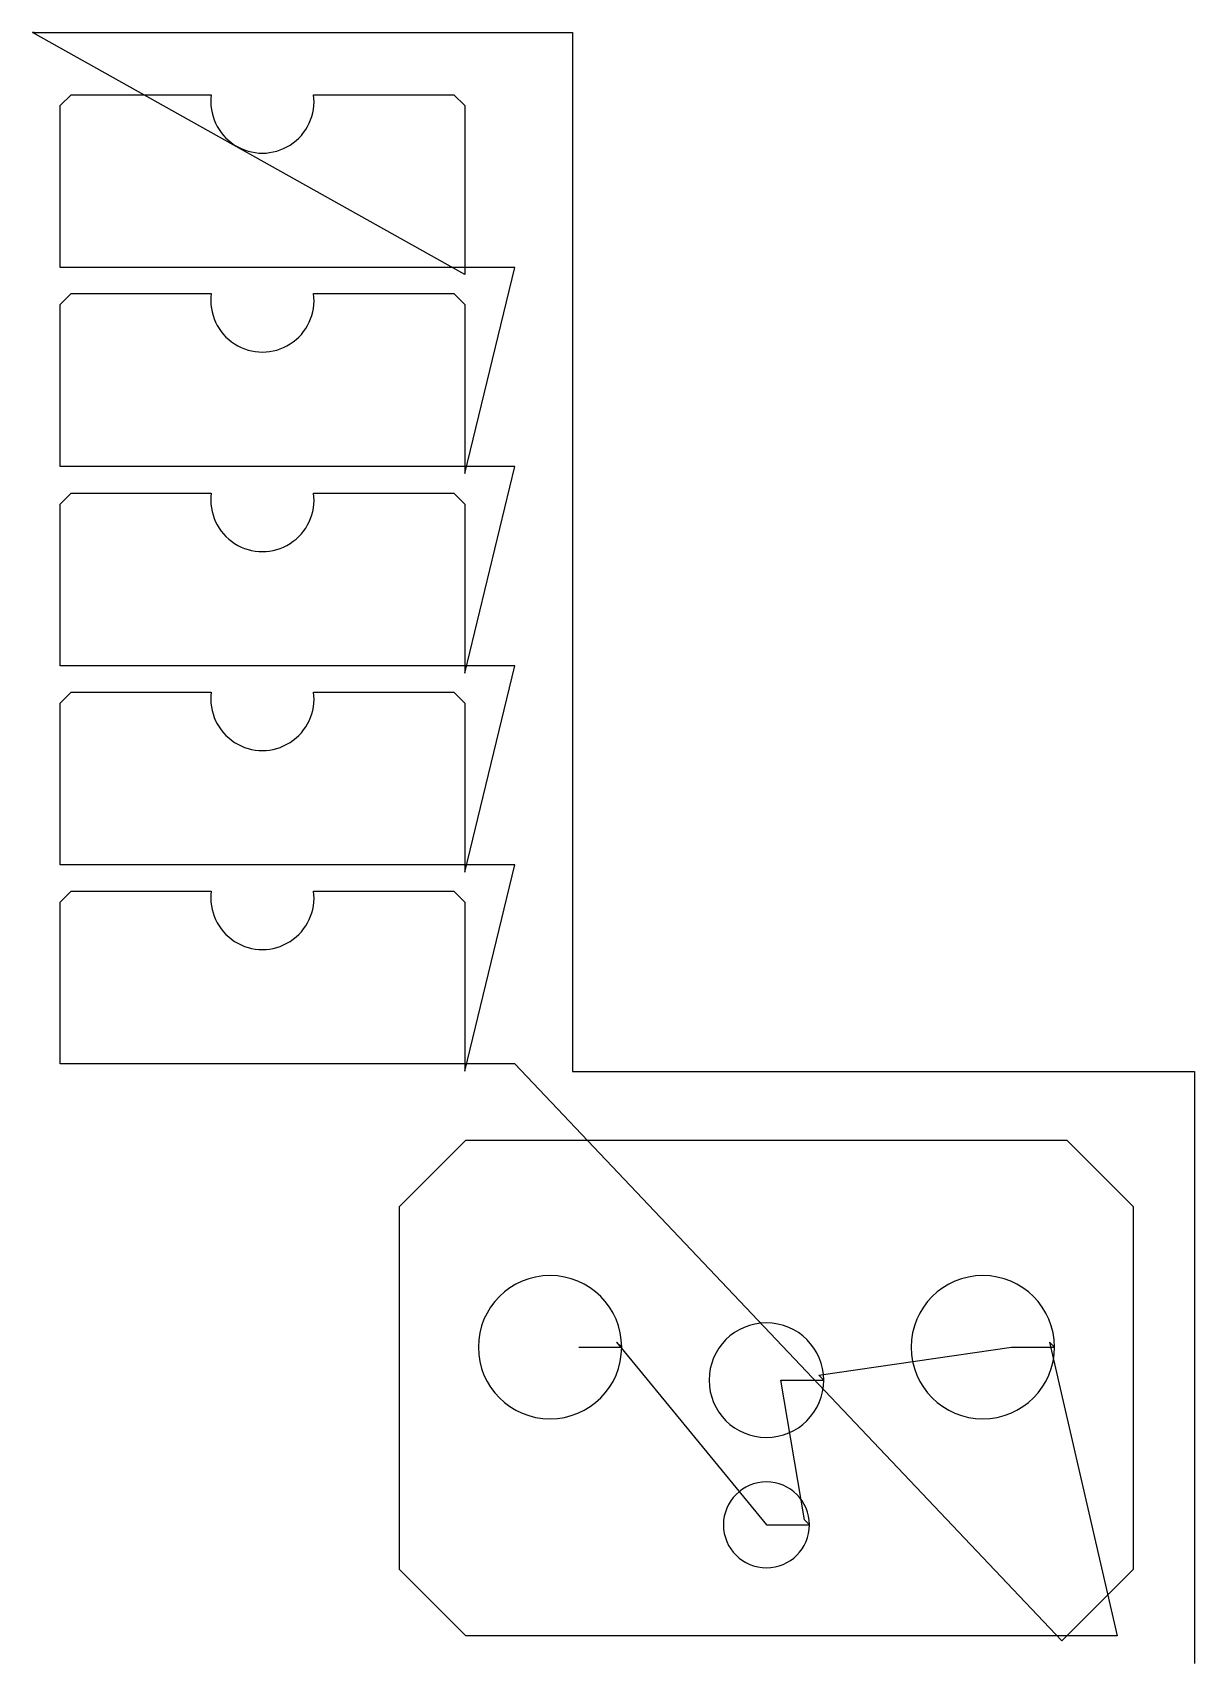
# Model space of a CAD drawing. Header units: metres. Extents: x 0 to 811, y 0 to 1138.
import ezdxf

# ---------------------------------------------------------------- set-up
doc = ezdxf.new("R2010")
doc.units = ezdxf.units.M

msp = doc.modelspace()

# ---------------------------------------------------------------- linework, layer by layer
at = {"layer": 'TOOL_0'}
for p, q in [((301.522, 969.338), (-0.01, 1138.255)), ((-0.01, 1138.255), (0.99, 1138.255)), ((0.99, 1138.255), (-0.01, 1138.255)), ((-0.01, 1138.255), (0.99, 1138.255)), ((0.99, 1138.255), (376.71, 1138.255)), ((376.71, 1138.255), (376.71, 413.106)), ((19.123, 1087.292), (26.769, 1094.938)), ((26.769, 1094.938), (124.644, 1094.938)), ((196.001, 1094.938), (293.876, 1094.938)), ((293.876, 1094.938), (301.522, 1087.292)), ((19.123, 974.338), (19.123, 1087.292)), ((301.522, 1087.292), (301.522, 974.338)), ((301.523, 974.338), (19.123, 974.338)), ((301.522, 974.338), (301.522, 969.338)), ((301.523, 830.458), (336.523, 974.338)), ((336.523, 974.338), (301.523, 974.338)), ((19.124, 948.412), (26.77, 956.058)), ((19.124, 835.458), (19.124, 948.412)), ((26.77, 956.058), (124.645, 956.058)), ((196.002, 956.058), (293.877, 956.058)), ((293.877, 956.058), (301.523, 948.412)), ((301.523, 948.412), (301.523, 835.458)), ((301.524, 835.458), (19.124, 835.458)), ((301.523, 835.458), (301.523, 830.458)), ((301.524, 691.238), (336.524, 835.458)), ((336.524, 835.458), (301.524, 835.458)), ((19.125, 809.192), (26.771, 816.838)), ((19.125, 696.238), (19.125, 809.192)), ((26.771, 816.838), (124.646, 816.838)), ((196.003, 816.838), (293.878, 816.838)), ((293.878, 816.838), (301.524, 809.192)), ((301.524, 809.192), (301.524, 696.238)), ((301.525, 696.238), (19.125, 696.238)), ((301.524, 696.238), (301.524, 691.238)), ((301.525, 552.358), (336.525, 696.238)), ((336.525, 696.238), (301.525, 696.238)), ((19.126, 670.312), (26.772, 677.958)), ((26.772, 677.958), (124.647, 677.958)), ((196.004, 677.958), (293.879, 677.958)), ((293.879, 677.958), (301.525, 670.312)), ((19.126, 557.358), (19.126, 670.312)), ((301.525, 670.312), (301.525, 557.358)), ((301.526, 557.358), (19.126, 557.358)), ((301.525, 557.358), (301.525, 552.358)), ((301.526, 413.478), (336.526, 557.358)), ((336.526, 557.358), (301.526, 557.358)), ((19.127, 531.432), (26.773, 539.078)), ((26.773, 539.078), (124.648, 539.078)), ((196.005, 539.078), (293.88, 539.078)), ((293.88, 539.078), (301.526, 531.432)), ((19.127, 418.478), (19.127, 531.432)), ((301.526, 531.432), (301.526, 418.478)), ((301.527, 418.478), (19.127, 418.478)), ((301.526, 418.478), (301.526, 413.478)), ((336.527, 418.478), (301.527, 418.478)), ((718.105, 15.653), (336.527, 418.478)), ((376.71, 413.106), (810.582, 413.106)), ((810.582, 413.106), (810.582, 1.003)), ((255.984, 318.846), (302.327, 365.189)), ((302.327, 365.189), (721.641, 365.189)), ((721.641, 365.189), (767.984, 318.846)), ((255.984, 65.532), (255.984, 318.846)), ((767.984, 318.846), (767.984, 65.532)), ((380.988, 220.685), (410.988, 220.685)), ((410.988, 220.685), (407.452, 224.221)), ((407.452, 224.221), (511.987, 96.686)), ((548.45, 201.223), (682.985, 220.688)), ((682.985, 220.688), (712.985, 220.688)), ((712.985, 220.688), (709.449, 224.224)), ((709.449, 224.224), (756.641, 19.189)), ((538.451, 100.222), (521.986, 197.687)), ((521.986, 197.687), (551.986, 197.687)), ((551.986, 197.687), (548.45, 201.223)), ((511.987, 96.686), (541.987, 96.686)), ((541.987, 96.686), (538.451, 100.222)), ((302.327, 19.189), (255.984, 65.532)), ((767.984, 65.532), (721.641, 19.189)), ((721.641, 19.189), (302.327, 19.189)), ((721.641, 19.189), (718.105, 15.653)), ((756.641, 19.189), (721.641, 19.189)), ((810.582, 1.003), (810.582, 0.003))]:
    msp.add_line(p, q, dxfattribs=at)
for centre, radius, start, end in [((160.323, 1090.138), 36, 172.337837, 7.662376), ((160.324, 951.258), 36, 172.337837, 7.662376), ((160.325, 812.038), 36, 172.337837, 7.662376), ((160.326, 673.158), 36, 172.337837, 7.662376), ((160.327, 534.278), 36, 172.337837, 7.662376), ((360.988, 220.685), 50, 0, 180), ((662.985, 220.688), 50, 0, 180), ((511.986, 197.687), 40, 0, 180), ((360.988, 220.685), 50, 180, 0), ((662.985, 220.688), 50, 180, 0), ((511.986, 197.687), 40, 180, 0), ((511.987, 96.686), 30, 0, 180), ((511.987, 96.686), 30, 180, 0)]:
    msp.add_arc(centre, radius, start, end, dxfattribs=at)

doc.saveas('drawing.dxf')
